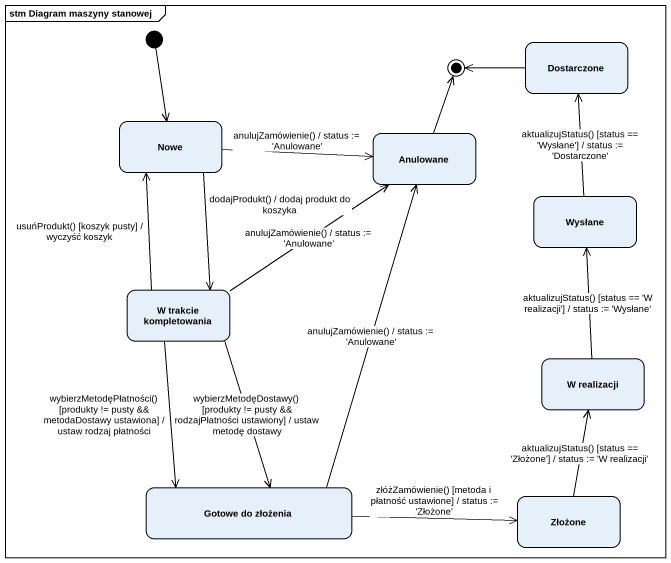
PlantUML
@startuml
mainframe stm Diagram maszyny stanowej
hide empty description
state Dostarczone
state Nowe
state Anulowane
state Wysłane
state "W trakcie kompletowania" as W_trakcie_kompletowania
state "W realizacji" as W_realizacji
state "Gotowe do złożenia" as Gotowe_do_złożenia
state Złożone
[*] --> Nowe
Nowe -right-> Anulowane : anulujZamówienie() / status := 'Anulowane'
Nowe --> W_trakcie_kompletowania : dodajProdukt() / dodaj produkt do koszyka
Wysłane -up-> Dostarczone : aktualizujStatus() [status == 'Wysłane'] / status := 'Dostarczone'
W_trakcie_kompletowania -up-> Nowe : usuńProdukt() [koszyk pusty] / wyczyść koszyk
W_trakcie_kompletowania -up-> Anulowane : anulujZamówienie() / status := 'Anulowane'
W_trakcie_kompletowania --> Gotowe_do_złożenia : wybierzMetodęDostawy() [produkty != pusty && rodzajPłatności ustawiony] / ustaw metodę dostawy
W_trakcie_kompletowania --> Gotowe_do_złożenia : wybierzMetodęPłatności() [produkty != pusty && metodaDostawy ustawiona] / ustaw rodzaj płatności
W_realizacji -up-> Wysłane : aktualizujStatus() [status == 'W realizacji'] / status := 'Wysłane'
Gotowe_do_złożenia -up-> Anulowane : anulujZamówienie() / status := 'Anulowane'
Gotowe_do_złożenia -right-> Złożone : złóżZamówienie() [metoda i płatność ustawione] / status := 'Złożone'
Złożone -up-> W_realizacji : aktualizujStatus() [status == 'Złożone'] / status := 'W realizacji'
Dostarczone -left-> [*]
Anulowane -up-> [*]
@enduml
